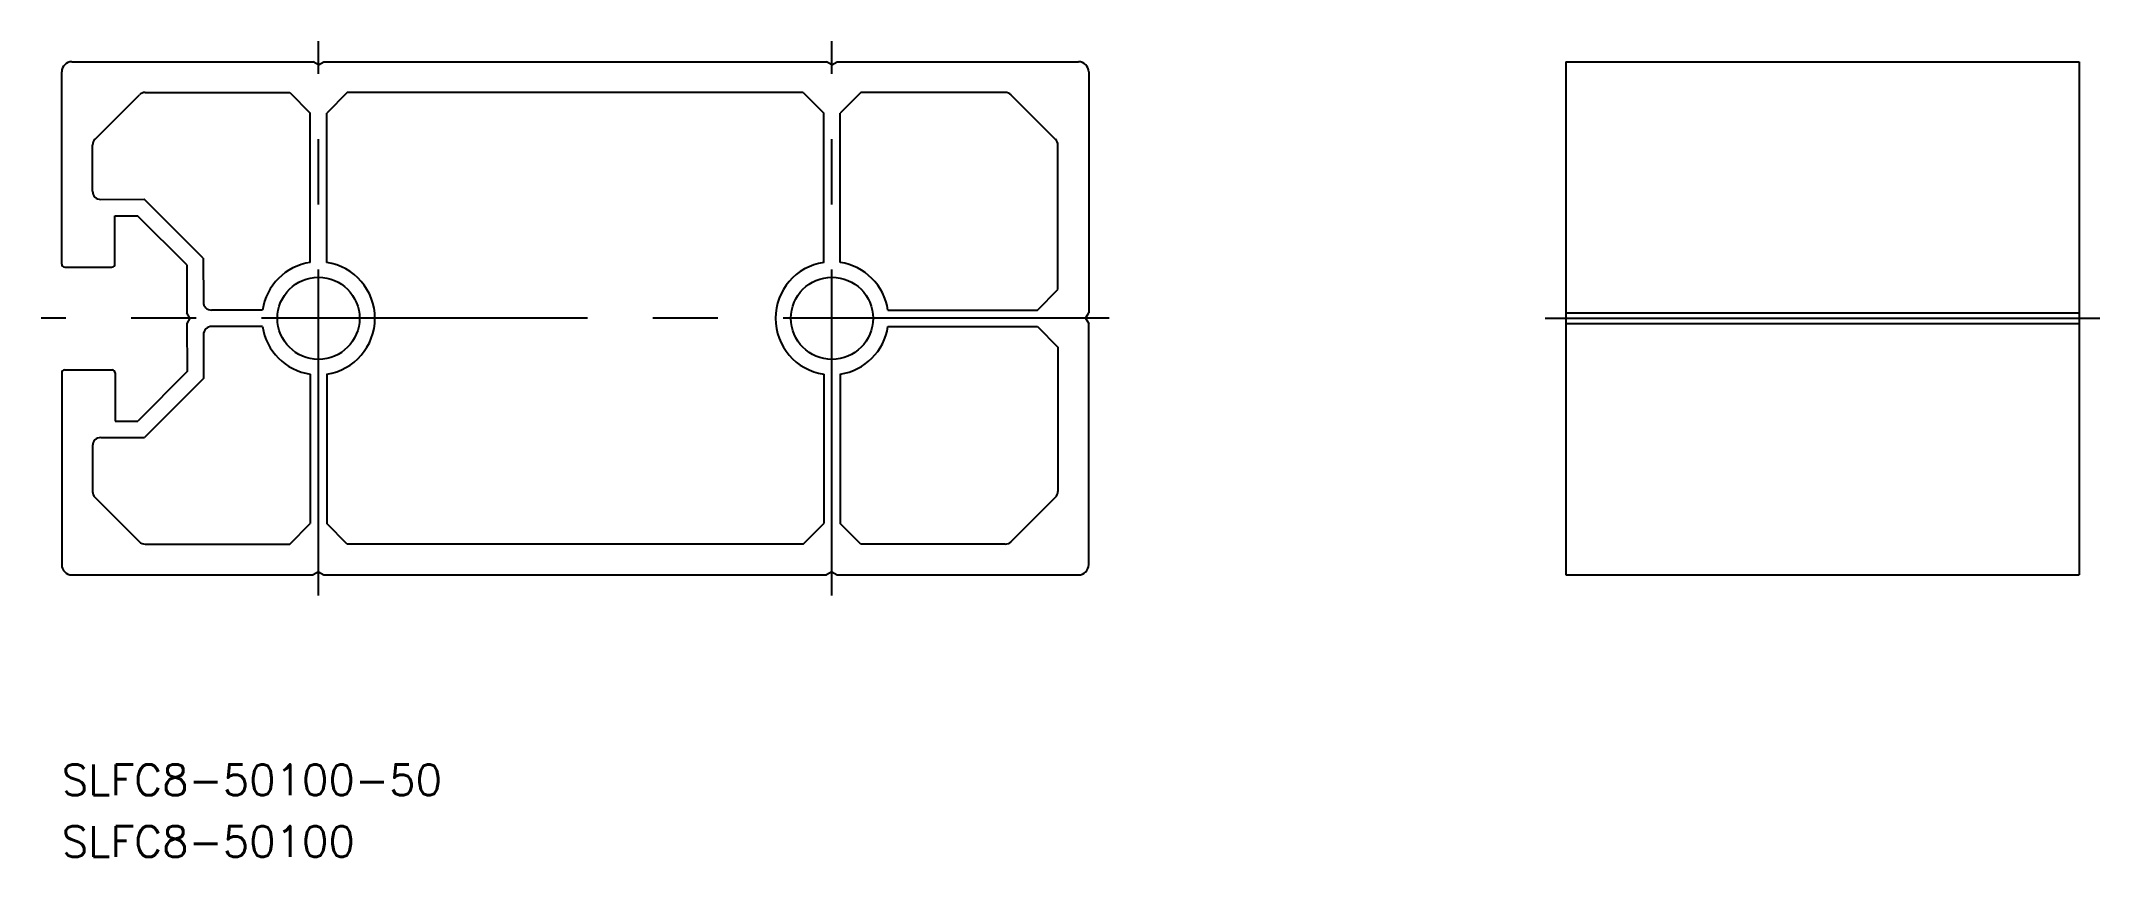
# Model space of a CAD drawing. Extents: x -27 to 173, y -52 to 27.
import ezdxf

# ---------------------------------------------------------------- set-up
doc = ezdxf.new("R2010")
doc.units = 0
doc.linetypes.add('CENTER', pattern=[50.8, 31.75, -6.35, 6.35, -6.35])
doc.layers.get('0').update_dxf_attribs({"linetype": 'CONTINUOUS'})
doc.layers.add('CENTER', color=1, linetype='CENTER')
doc.styles.get("Standard").update_dxf_attribs({"font": 'txt.shx', "height": 3, "bigfont": 'bigfont.shx'})

# ---------------------------------------------------------------- blocks, each defined once
blk = doc.blocks.new('*U5')
at = {"color": 7, "linetype": 'CONTINUOUS'}
blk.add_text('SLFC8-50100-50', height=3, dxfattribs=at).set_placement((-25, -46.47))
blk = doc.blocks.new('*U6')
at = {"color": 7, "linetype": 'CONTINUOUS'}
blk.add_text('SLFC8-50100', height=3, dxfattribs=at).set_placement((-25, -52.47))

msp = doc.modelspace()

# ---------------------------------------------------------------- linework, layer by layer
at = {"color": 7, "linetype": 'CONTINUOUS'}
for p, q in [((-24, 25), (-0.52, 25)), ((0, 24.7), (-0.52, 25)), ((0, 24.7), (0.52, 25)), ((0.52, 25), (49.48, 25)), ((50, 24.7), (49.48, 25)), ((50, 24.7), (50.52, 25)), ((50.52, 25), (74, 25)), ((121.45, 25), (171.45, 25)), ((121.45, 25), (121.45, -25)), ((171.45, 25), (171.45, -25)), ((-25, 5.28), (-25, 24)), ((75, 24), (75, 0.52)), ((-21.77, 17.43), (-17.43, 21.77)), ((-16.87, 22), (-2.8, 22)), ((-2.8, 22), (-0.8, 20)), ((2.8, 22), (0.8, 20)), ((47.2, 22), (2.8, 22)), ((47.2, 22), (49.2, 20)), ((52.8, 22), (50.8, 20)), ((66.87, 22), (52.8, 22)), ((67.43, 21.77), (71.77, 17.43)), ((-0.8, 5.44), (-0.8, 20)), ((0.8, 5.44), (0.8, 20)), ((49.2, 5.44), (49.2, 20)), ((50.8, 5.44), (50.8, 20)), ((-22, 12.38), (-22, 16.87)), ((72, 2.8), (72, 16.87)), ((-21.2, 11.58), (-16.96, 11.59)), ((-11.22, 5.86), (-16.96, 11.59)), ((-19.82, 5.29), (-19.82, 9.99)), ((-19.82, 9.99), (-17.62, 9.99)), ((-12.82, 5.2), (-17.62, 9.99)), ((-24.7, 4.98), (-20.11, 4.98)), ((-12.82, 5.2), (-12.81, 0.52)), ((-11.22, 5.86), (-11.21, 1.6)), ((70, 0.8), (72, 2.8)), ((-12.51, 0), (-12.81, 0.52)), ((-5.44, 0.8), (-10.41, 0.8)), ((55.44, 0.8), (70, 0.8)), ((74.7, 0), (75, 0.52)), ((74.7, 0), (75, -0.52)), ((121.45, 0.52), (171.45, 0.52)), ((-12.51, 0), (-12.81, -0.52)), ((-12.81, -0.52), (-12.8, -5.2)), ((-11.2, -1.6), (-11.2, -5.86)), ((-5.44, -0.8), (-10.4, -0.8)), ((55.44, -0.8), (70, -0.8)), ((70, -0.8), (72, -2.8)), ((75, -24), (75, -0.52)), ((121.45, 0), (171.45, 0)), ((121.45, -0.52), (171.45, -0.52)), ((72, -2.8), (72, -16.87)), ((-25, -5.32), (-25, -24)), ((-24.7, -5.02), (-20.1, -5.02)), ((-19.8, -5.31), (-19.79, -10.01)), ((-12.8, -5.2), (-17.59, -10.01)), ((-11.2, -5.86), (-16.93, -11.61)), ((-0.8, -5.44), (-0.8, -20)), ((0.8, -5.44), (0.8, -20)), ((49.2, -5.44), (49.2, -20)), ((50.8, -5.44), (50.8, -20)), ((-19.79, -10.01), (-17.59, -10.01)), ((-21.2, -11.62), (-16.93, -11.61)), ((-22, -12.42), (-22, -16.87)), ((-21.77, -17.43), (-17.43, -21.77)), ((67.43, -21.77), (71.77, -17.43)), ((-2.8, -22), (-0.8, -20)), ((2.8, -22), (0.8, -20)), ((47.2, -22), (49.2, -20)), ((52.8, -22), (50.8, -20)), ((-16.87, -22), (-2.8, -22)), ((47.2, -22), (2.8, -22)), ((66.87, -22), (52.8, -22)), ((-24, -25), (-0.52, -25)), ((0, -24.7), (-0.52, -25)), ((0, -24.7), (0.52, -25)), ((0.52, -25), (49.48, -25)), ((50, -24.7), (49.48, -25)), ((50, -24.7), (50.52, -25)), ((50.52, -25), (74, -25)), ((121.45, -25), (171.45, -25))]:
    msp.add_line(p, q, dxfattribs=at)
for centre in [(0, 0), (50, 0)]:
    msp.add_circle(centre, 4, dxfattribs=at)
for centre, radius, start, end in [((-24, 24), 1, 90, 180), ((74, 24), 1, 0, 90), ((-16.87, 21.2), 0.8, 90, 135), ((66.87, 21.2), 0.8, 45, 90), ((-21.2, 16.87), 0.8, 135, 180), ((71.2, 16.87), 0.8, 0, 45), ((-21.2, 12.38), 0.8, 180, 270.0765), ((-24.7, 5.28), 0.3, 180, 270.0845), ((-20.12, 5.28), 0.3, 270.0845, 0.0845), ((0, 0), 5.5, 98.3636, 171.6364), ((0, 0), 5.5, 278.3636, 81.6364), ((50, 0), 5.5, 98.3636, 261.6364), ((50, 0), 5.5, 8.3636, 81.6364), ((-10.41, 1.6), 0.8, 180.0712, 270), ((-10.4, -1.6), 0.8, 90, 180.0711), ((0, 0), 5.5, 188.3636, 261.6364), ((50, 0), 5.5, 278.3636, 351.6364), ((-24.7, -5.32), 0.3, 90.0845, 180), ((-20.1, -5.32), 0.3, 0.0845, 90.0845), ((-21.2, -12.42), 0.8, 90.0845, 180), ((-21.2, -16.87), 0.8, 180, 225), ((71.2, -16.87), 0.8, 315, 0), ((-16.87, -21.2), 0.8, 225, 270), ((66.87, -21.2), 0.8, 270, 315), ((-24, -24), 1, 180, 270), ((74, -24), 1, 270, 0)]:
    msp.add_arc(centre, radius, start, end, dxfattribs=at)
at = {"layer": 'CENTER', "color": 1, "linetype": 'CENTER'}
for p, q in [((0, -27), (0, 27)), ((50, -27), (50, 27)), ((77, 0), (-27, 0)), ((119.45, 0), (173.45, 0))]:
    msp.add_line(p, q, dxfattribs=at)

# ---------------------------------------------------------------- block references
at = {"color": 7, "linetype": 'CONTINUOUS'}
for name in ['*U5', '*U6']:
    msp.add_blockref(name, (0, 0), dxfattribs=at)

doc.saveas('drawing.dxf')
